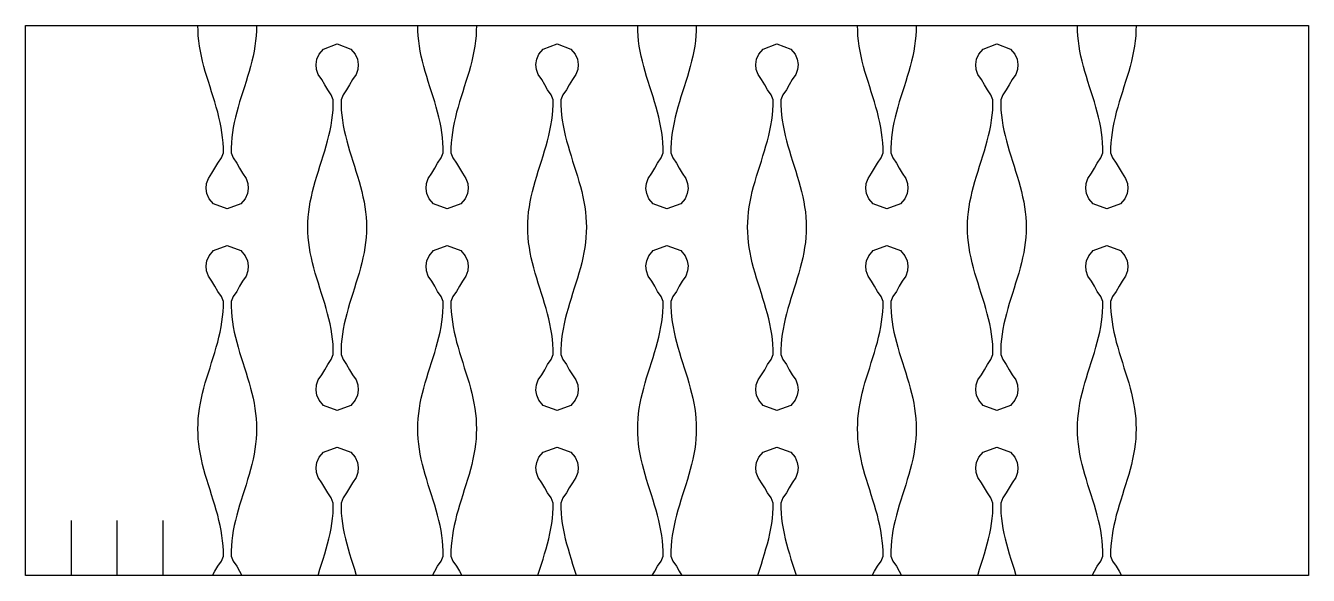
# Model space of a CAD drawing. Header units: millimetres. Extents: x 0 to 70, y 0 to 174.
# Drawn here: x 0 to 70, y 72 to 102 of the extents above; entities that cross this region are included whole.
import ezdxf

# ---------------------------------------------------------------- set-up
doc = ezdxf.new("R2010")
doc.units = ezdxf.units.MM
doc.layers.add('CUT', color=1, linetype='CONTINUOUS')

msp = doc.modelspace()

# ---------------------------------------------------------------- linework, layer by layer
at = {"layer": 'CUT'}
for p, q in [((2.5, 72), (2.5, 75)), ((5, 72), (5, 75)), ((7.5, 72), (7.5, 75))]:
    msp.add_line(p, q, dxfattribs=at)
for points in [[(0, 102), (70, 102), (70, 72), (0, 72), (0, 102)], [(12.6, 102), (12.6, 102), (12.5944, 101.7222), (12.5778, 101.4444), (12.5504, 101.1667), (12.5126, 100.8889), (12.465, 100.6111), (12.4085, 100.3333), (12.3439, 100.0556), (12.2722, 99.7778), (12.1947, 99.5), (12.1124, 99.2222), (12.0269, 98.9444), (11.9394, 98.6667), (11.8513, 98.3889), (11.764, 98.1111), (11.679, 97.8333), (11.5976, 97.5556), (11.5211, 97.2778), (11.4508, 97), (11.3877, 96.7222), (11.3329, 96.4444), (11.2872, 96.1667), (11.2514, 95.8889), (11.2261, 95.6111), (11.2116, 95.3333), (11.2113, 95.0556), (11.3207, 94.7778), (11.5161, 94.5), (11.6671, 94.2222), (11.8361, 93.9444), (12.0306, 93.6667), (12.1274, 93.3889), (12.1513, 93.1111), (12.107, 92.8333), (11.9856, 92.5556), (11.7502, 92.2778), (11, 92), (11, 92), (10.2498, 92.2778), (10.0144, 92.5556), (9.893, 92.8333), (9.8487, 93.1111), (9.8726, 93.3889), (9.9694, 93.6667), (10.1639, 93.9444), (10.3329, 94.2222), (10.4839, 94.5), (10.6793, 94.7778), (10.7887, 95.0556), (10.7884, 95.3333), (10.7739, 95.6111), (10.7486, 95.8889), (10.7128, 96.1667), (10.6671, 96.4444), (10.6123, 96.7222), (10.5492, 97), (10.4789, 97.2778), (10.4024, 97.5556), (10.321, 97.8333), (10.236, 98.1111), (10.1487, 98.3889), (10.0606, 98.6667), (9.9731, 98.9444), (9.8876, 99.2222), (9.8053, 99.5), (9.7278, 99.7778), (9.6561, 100.0556), (9.5915, 100.3333), (9.535, 100.6111), (9.4874, 100.8889), (9.4496, 101.1667), (9.4222, 101.4444), (9.4056, 101.7222), (9.4, 102), (9.4, 102)], [(24.6, 102), (24.6, 102), (24.5944, 101.7222), (24.5778, 101.4444), (24.5504, 101.1667), (24.5126, 100.8889), (24.465, 100.6111), (24.4085, 100.3333), (24.3439, 100.0556), (24.2722, 99.7778), (24.1947, 99.5), (24.1124, 99.2222), (24.0269, 98.9444), (23.9394, 98.6667), (23.8513, 98.3889), (23.764, 98.1111), (23.679, 97.8333), (23.5976, 97.5556), (23.5211, 97.2778), (23.4508, 97), (23.3877, 96.7222), (23.3329, 96.4444), (23.2872, 96.1667), (23.2514, 95.8889), (23.2261, 95.6111), (23.2116, 95.3333), (23.2113, 95.0556), (23.3207, 94.7778), (23.5161, 94.5), (23.6671, 94.2222), (23.8361, 93.9444), (24.0306, 93.6667), (24.1274, 93.3889), (24.1513, 93.1111), (24.107, 92.8333), (23.9856, 92.5556), (23.7502, 92.2778), (23, 92), (23, 92), (22.2498, 92.2778), (22.0144, 92.5556), (21.893, 92.8333), (21.8487, 93.1111), (21.8726, 93.3889), (21.9694, 93.6667), (22.1639, 93.9444), (22.3329, 94.2222), (22.4839, 94.5), (22.6793, 94.7778), (22.7887, 95.0556), (22.7884, 95.3333), (22.7739, 95.6111), (22.7486, 95.8889), (22.7128, 96.1667), (22.6671, 96.4444), (22.6123, 96.7222), (22.5492, 97), (22.4789, 97.2778), (22.4024, 97.5556), (22.321, 97.8333), (22.236, 98.1111), (22.1487, 98.3889), (22.0606, 98.6667), (21.9731, 98.9444), (21.8876, 99.2222), (21.8053, 99.5), (21.7278, 99.7778), (21.6561, 100.0556), (21.5915, 100.3333), (21.535, 100.6111), (21.4874, 100.8889), (21.4496, 101.1667), (21.4222, 101.4444), (21.4056, 101.7222), (21.4, 102), (21.4, 102)], [(36.6, 102), (36.6, 102), (36.5944, 101.7222), (36.5778, 101.4444), (36.5504, 101.1667), (36.5126, 100.8889), (36.465, 100.6111), (36.4085, 100.3333), (36.3439, 100.0556), (36.2722, 99.7778), (36.1947, 99.5), (36.1124, 99.2222), (36.0269, 98.9444), (35.9394, 98.6667), (35.8513, 98.3889), (35.764, 98.1111), (35.679, 97.8333), (35.5976, 97.5556), (35.5211, 97.2778), (35.4508, 97), (35.3877, 96.7222), (35.3329, 96.4444), (35.2872, 96.1667), (35.2514, 95.8889), (35.2261, 95.6111), (35.2116, 95.3333), (35.2113, 95.0556), (35.3207, 94.7778), (35.5161, 94.5), (35.6671, 94.2222), (35.8361, 93.9444), (36.0306, 93.6667), (36.1274, 93.3889), (36.1513, 93.1111), (36.107, 92.8333), (35.9856, 92.5556), (35.7502, 92.2778), (35, 92), (35, 92), (34.2498, 92.2778), (34.0144, 92.5556), (33.893, 92.8333), (33.8487, 93.1111), (33.8726, 93.3889), (33.9694, 93.6667), (34.1639, 93.9444), (34.3329, 94.2222), (34.4839, 94.5), (34.6793, 94.7778), (34.7887, 95.0556), (34.7884, 95.3333), (34.7739, 95.6111), (34.7486, 95.8889), (34.7128, 96.1667), (34.6671, 96.4444), (34.6123, 96.7222), (34.5492, 97), (34.4789, 97.2778), (34.4024, 97.5556), (34.321, 97.8333), (34.236, 98.1111), (34.1487, 98.3889), (34.0606, 98.6667), (33.9731, 98.9444), (33.8876, 99.2222), (33.8053, 99.5), (33.7278, 99.7778), (33.6561, 100.0556), (33.5915, 100.3333), (33.535, 100.6111), (33.4874, 100.8889), (33.4496, 101.1667), (33.4222, 101.4444), (33.4056, 101.7222), (33.4, 102), (33.4, 102)], [(48.6, 102), (48.6, 102), (48.5944, 101.7222), (48.5778, 101.4444), (48.5504, 101.1667), (48.5126, 100.8889), (48.465, 100.6111), (48.4085, 100.3333), (48.3439, 100.0556), (48.2722, 99.7778), (48.1947, 99.5), (48.1124, 99.2222), (48.0269, 98.9444), (47.9394, 98.6667), (47.8513, 98.3889), (47.764, 98.1111), (47.679, 97.8333), (47.5976, 97.5556), (47.5211, 97.2778), (47.4508, 97), (47.3877, 96.7222), (47.3329, 96.4444), (47.2872, 96.1667), (47.2514, 95.8889), (47.2261, 95.6111), (47.2116, 95.3333), (47.2113, 95.0556), (47.3207, 94.7778), (47.5161, 94.5), (47.6671, 94.2222), (47.8361, 93.9444), (48.0306, 93.6667), (48.1274, 93.3889), (48.1513, 93.1111), (48.107, 92.8333), (47.9856, 92.5556), (47.7502, 92.2778), (47, 92), (47, 92), (46.2498, 92.2778), (46.0144, 92.5556), (45.893, 92.8333), (45.8487, 93.1111), (45.8726, 93.3889), (45.9694, 93.6667), (46.1639, 93.9444), (46.3329, 94.2222), (46.4839, 94.5), (46.6793, 94.7778), (46.7887, 95.0556), (46.7884, 95.3333), (46.7739, 95.6111), (46.7486, 95.8889), (46.7128, 96.1667), (46.6671, 96.4444), (46.6123, 96.7222), (46.5492, 97), (46.4789, 97.2778), (46.4024, 97.5556), (46.321, 97.8333), (46.236, 98.1111), (46.1487, 98.3889), (46.0606, 98.6667), (45.9731, 98.9444), (45.8876, 99.2222), (45.8053, 99.5), (45.7278, 99.7778), (45.6561, 100.0556), (45.5915, 100.3333), (45.535, 100.6111), (45.4874, 100.8889), (45.4496, 101.1667), (45.4222, 101.4444), (45.4056, 101.7222), (45.4, 102), (45.4, 102)], [(60.6, 102), (60.6, 102), (60.5944, 101.7222), (60.5778, 101.4444), (60.5504, 101.1667), (60.5126, 100.8889), (60.465, 100.6111), (60.4085, 100.3333), (60.3439, 100.0556), (60.2722, 99.7778), (60.1947, 99.5), (60.1124, 99.2222), (60.0269, 98.9444), (59.9394, 98.6667), (59.8513, 98.3889), (59.764, 98.1111), (59.679, 97.8333), (59.5976, 97.5556), (59.5211, 97.2778), (59.4508, 97), (59.3877, 96.7222), (59.3329, 96.4444), (59.2872, 96.1667), (59.2514, 95.8889), (59.2261, 95.6111), (59.2116, 95.3333), (59.2113, 95.0556), (59.3207, 94.7778), (59.5161, 94.5), (59.6671, 94.2222), (59.8361, 93.9444), (60.0306, 93.6667), (60.1274, 93.3889), (60.1513, 93.1111), (60.107, 92.8333), (59.9856, 92.5556), (59.7502, 92.2778), (59, 92), (59, 92), (58.2498, 92.2778), (58.0144, 92.5556), (57.893, 92.8333), (57.8487, 93.1111), (57.8726, 93.3889), (57.9694, 93.6667), (58.1639, 93.9444), (58.3329, 94.2222), (58.4839, 94.5), (58.6793, 94.7778), (58.7887, 95.0556), (58.7884, 95.3333), (58.7739, 95.6111), (58.7486, 95.8889), (58.7128, 96.1667), (58.6671, 96.4444), (58.6123, 96.7222), (58.5492, 97), (58.4789, 97.2778), (58.4024, 97.5556), (58.321, 97.8333), (58.236, 98.1111), (58.1487, 98.3889), (58.0606, 98.6667), (57.9731, 98.9444), (57.8876, 99.2222), (57.8053, 99.5), (57.7278, 99.7778), (57.6561, 100.0556), (57.5915, 100.3333), (57.535, 100.6111), (57.4874, 100.8889), (57.4496, 101.1667), (57.4222, 101.4444), (57.4056, 101.7222), (57.4, 102), (57.4, 102)], [(17, 101), (17.7502, 100.7222), (17.9856, 100.4444), (18.107, 100.1667), (18.1513, 99.8889), (18.1274, 99.6111), (18.0306, 99.3333), (17.8361, 99.0556), (17.6671, 98.7778), (17.5161, 98.5), (17.3207, 98.2222), (17.2113, 97.9444), (17.2116, 97.6667), (17.2261, 97.3889), (17.2514, 97.1111), (17.2872, 96.8333), (17.3329, 96.5556), (17.3877, 96.2778), (17.4508, 96), (17.5211, 95.7222), (17.5976, 95.4444), (17.679, 95.1667), (17.764, 94.8889), (17.8513, 94.6111), (17.9394, 94.3333), (18.0269, 94.0556), (18.1124, 93.7778), (18.1947, 93.5), (18.2722, 93.2222), (18.3439, 92.9444), (18.4085, 92.6667), (18.465, 92.3889), (18.5126, 92.1111), (18.5504, 91.8333), (18.5778, 91.5556), (18.5944, 91.2778), (18.6, 91), (18.5944, 90.7222), (18.5778, 90.4444), (18.5504, 90.1667), (18.5126, 89.8889), (18.465, 89.6111), (18.4085, 89.3333), (18.3439, 89.0556), (18.2722, 88.7778), (18.1947, 88.5), (18.1124, 88.2222), (18.0269, 87.9444), (17.9394, 87.6667), (17.8513, 87.3889), (17.764, 87.1111), (17.679, 86.8333), (17.5976, 86.5556), (17.5211, 86.2778), (17.4508, 86), (17.3877, 85.7222), (17.3329, 85.4444), (17.2872, 85.1667), (17.2514, 84.8889), (17.2261, 84.6111), (17.2116, 84.3333), (17.2113, 84.0556), (17.3207, 83.7778), (17.5161, 83.5), (17.6671, 83.2222), (17.8361, 82.9444), (18.0306, 82.6667), (18.1274, 82.3889), (18.1513, 82.1111), (18.107, 81.8333), (17.9856, 81.5556), (17.7502, 81.2778), (17, 81), (17, 81), (16.2498, 81.2778), (16.0144, 81.5556), (15.893, 81.8333), (15.8487, 82.1111), (15.8726, 82.3889), (15.9694, 82.6667), (16.1639, 82.9444), (16.3329, 83.2222), (16.4839, 83.5), (16.6793, 83.7778), (16.7887, 84.0556), (16.7884, 84.3333), (16.7739, 84.6111), (16.7486, 84.8889), (16.7128, 85.1667), (16.6671, 85.4444), (16.6123, 85.7222), (16.5492, 86), (16.4789, 86.2778), (16.4024, 86.5556), (16.321, 86.8333), (16.236, 87.1111), (16.1487, 87.3889), (16.0606, 87.6667), (15.9731, 87.9444), (15.8876, 88.2222), (15.8053, 88.5), (15.7278, 88.7778), (15.6561, 89.0556), (15.5915, 89.3333), (15.535, 89.6111), (15.4874, 89.8889), (15.4496, 90.1667), (15.4222, 90.4444), (15.4056, 90.7222), (15.4, 91), (15.4056, 91.2778), (15.4222, 91.5556), (15.4496, 91.8333), (15.4874, 92.1111), (15.535, 92.3889), (15.5915, 92.6667), (15.6561, 92.9444), (15.7278, 93.2222), (15.8053, 93.5), (15.8876, 93.7778), (15.9731, 94.0556), (16.0606, 94.3333), (16.1487, 94.6111), (16.236, 94.8889), (16.321, 95.1667), (16.4024, 95.4444), (16.4789, 95.7222), (16.5492, 96), (16.6123, 96.2778), (16.6671, 96.5556), (16.7128, 96.8333), (16.7486, 97.1111), (16.7739, 97.3889), (16.7884, 97.6667), (16.7887, 97.9444), (16.6793, 98.2222), (16.4839, 98.5), (16.3329, 98.7778), (16.1639, 99.0556), (15.9694, 99.3333), (15.8726, 99.6111), (15.8487, 99.8889), (15.893, 100.1667), (16.0144, 100.4444), (16.2498, 100.7222), (17, 101), (17, 101)], [(29, 101), (29.7502, 100.7222), (29.9856, 100.4444), (30.107, 100.1667), (30.1513, 99.8889), (30.1274, 99.6111), (30.0306, 99.3333), (29.8361, 99.0556), (29.6671, 98.7778), (29.5161, 98.5), (29.3207, 98.2222), (29.2113, 97.9444), (29.2116, 97.6667), (29.2261, 97.3889), (29.2514, 97.1111), (29.2872, 96.8333), (29.3329, 96.5556), (29.3877, 96.2778), (29.4508, 96), (29.5211, 95.7222), (29.5976, 95.4444), (29.679, 95.1667), (29.764, 94.8889), (29.8513, 94.6111), (29.9394, 94.3333), (30.0269, 94.0556), (30.1124, 93.7778), (30.1947, 93.5), (30.2722, 93.2222), (30.3439, 92.9444), (30.4085, 92.6667), (30.465, 92.3889), (30.5126, 92.1111), (30.5504, 91.8333), (30.5778, 91.5556), (30.5944, 91.2778), (30.6, 91), (30.5944, 90.7222), (30.5778, 90.4444), (30.5504, 90.1667), (30.5126, 89.8889), (30.465, 89.6111), (30.4085, 89.3333), (30.3439, 89.0556), (30.2722, 88.7778), (30.1947, 88.5), (30.1124, 88.2222), (30.0269, 87.9444), (29.9394, 87.6667), (29.8513, 87.3889), (29.764, 87.1111), (29.679, 86.8333), (29.5976, 86.5556), (29.5211, 86.2778), (29.4508, 86), (29.3877, 85.7222), (29.3329, 85.4444), (29.2872, 85.1667), (29.2514, 84.8889), (29.2261, 84.6111), (29.2116, 84.3333), (29.2113, 84.0556), (29.3207, 83.7778), (29.5161, 83.5), (29.6671, 83.2222), (29.8361, 82.9444), (30.0306, 82.6667), (30.1274, 82.3889), (30.1513, 82.1111), (30.107, 81.8333), (29.9856, 81.5556), (29.7502, 81.2778), (29, 81), (29, 81), (28.2498, 81.2778), (28.0144, 81.5556), (27.893, 81.8333), (27.8487, 82.1111), (27.8726, 82.3889), (27.9694, 82.6667), (28.1639, 82.9444), (28.3329, 83.2222), (28.4839, 83.5), (28.6793, 83.7778), (28.7887, 84.0556), (28.7884, 84.3333), (28.7739, 84.6111), (28.7486, 84.8889), (28.7128, 85.1667), (28.6671, 85.4444), (28.6123, 85.7222), (28.5492, 86), (28.4789, 86.2778), (28.4024, 86.5556), (28.321, 86.8333), (28.236, 87.1111), (28.1487, 87.3889), (28.0606, 87.6667), (27.9731, 87.9444), (27.8876, 88.2222), (27.8053, 88.5), (27.7278, 88.7778), (27.6561, 89.0556), (27.5915, 89.3333), (27.535, 89.6111), (27.4874, 89.8889), (27.4496, 90.1667), (27.4222, 90.4444), (27.4056, 90.7222), (27.4, 91), (27.4056, 91.2778), (27.4222, 91.5556), (27.4496, 91.8333), (27.4874, 92.1111), (27.535, 92.3889), (27.5915, 92.6667), (27.6561, 92.9444), (27.7278, 93.2222), (27.8053, 93.5), (27.8876, 93.7778), (27.9731, 94.0556), (28.0606, 94.3333), (28.1487, 94.6111), (28.236, 94.8889), (28.321, 95.1667), (28.4024, 95.4444), (28.4789, 95.7222), (28.5492, 96), (28.6123, 96.2778), (28.6671, 96.5556), (28.7128, 96.8333), (28.7486, 97.1111), (28.7739, 97.3889), (28.7884, 97.6667), (28.7887, 97.9444), (28.6793, 98.2222), (28.4839, 98.5), (28.3329, 98.7778), (28.1639, 99.0556), (27.9694, 99.3333), (27.8726, 99.6111), (27.8487, 99.8889), (27.893, 100.1667), (28.0144, 100.4444), (28.2498, 100.7222), (29, 101), (29, 101)], [(41, 101), (41.7502, 100.7222), (41.9856, 100.4444), (42.107, 100.1667), (42.1513, 99.8889), (42.1274, 99.6111), (42.0306, 99.3333), (41.8361, 99.0556), (41.6671, 98.7778), (41.5161, 98.5), (41.3207, 98.2222), (41.2113, 97.9444), (41.2116, 97.6667), (41.2261, 97.3889), (41.2514, 97.1111), (41.2872, 96.8333), (41.3329, 96.5556), (41.3877, 96.2778), (41.4508, 96), (41.5211, 95.7222), (41.5976, 95.4444), (41.679, 95.1667), (41.764, 94.8889), (41.8513, 94.6111), (41.9394, 94.3333), (42.0269, 94.0556), (42.1124, 93.7778), (42.1947, 93.5), (42.2722, 93.2222), (42.3439, 92.9444), (42.4085, 92.6667), (42.465, 92.3889), (42.5126, 92.1111), (42.5504, 91.8333), (42.5778, 91.5556), (42.5944, 91.2778), (42.6, 91), (42.5944, 90.7222), (42.5778, 90.4444), (42.5504, 90.1667), (42.5126, 89.8889), (42.465, 89.6111), (42.4085, 89.3333), (42.3439, 89.0556), (42.2722, 88.7778), (42.1947, 88.5), (42.1124, 88.2222), (42.0269, 87.9444), (41.9394, 87.6667), (41.8513, 87.3889), (41.764, 87.1111), (41.679, 86.8333), (41.5976, 86.5556), (41.5211, 86.2778), (41.4508, 86), (41.3877, 85.7222), (41.3329, 85.4444), (41.2872, 85.1667), (41.2514, 84.8889), (41.2261, 84.6111), (41.2116, 84.3333), (41.2113, 84.0556), (41.3207, 83.7778), (41.5161, 83.5), (41.6671, 83.2222), (41.8361, 82.9444), (42.0306, 82.6667), (42.1274, 82.3889), (42.1513, 82.1111), (42.107, 81.8333), (41.9856, 81.5556), (41.7502, 81.2778), (41, 81), (41, 81), (40.2498, 81.2778), (40.0144, 81.5556), (39.893, 81.8333), (39.8487, 82.1111), (39.8726, 82.3889), (39.9694, 82.6667), (40.1639, 82.9444), (40.3329, 83.2222), (40.4839, 83.5), (40.6793, 83.7778), (40.7887, 84.0556), (40.7884, 84.3333), (40.7739, 84.6111), (40.7486, 84.8889), (40.7128, 85.1667), (40.6671, 85.4444), (40.6123, 85.7222), (40.5492, 86), (40.4789, 86.2778), (40.4024, 86.5556), (40.321, 86.8333), (40.236, 87.1111), (40.1487, 87.3889), (40.0606, 87.6667), (39.9731, 87.9444), (39.8876, 88.2222), (39.8053, 88.5), (39.7278, 88.7778), (39.6561, 89.0556), (39.5915, 89.3333), (39.535, 89.6111), (39.4874, 89.8889), (39.4496, 90.1667), (39.4222, 90.4444), (39.4056, 90.7222), (39.4, 91), (39.4056, 91.2778), (39.4222, 91.5556), (39.4496, 91.8333), (39.4874, 92.1111), (39.535, 92.3889), (39.5915, 92.6667), (39.6561, 92.9444), (39.7278, 93.2222), (39.8053, 93.5), (39.8876, 93.7778), (39.9731, 94.0556), (40.0606, 94.3333), (40.1487, 94.6111), (40.236, 94.8889), (40.321, 95.1667), (40.4024, 95.4444), (40.4789, 95.7222), (40.5492, 96), (40.6123, 96.2778), (40.6671, 96.5556), (40.7128, 96.8333), (40.7486, 97.1111), (40.7739, 97.3889), (40.7884, 97.6667), (40.7887, 97.9444), (40.6793, 98.2222), (40.4839, 98.5), (40.3329, 98.7778), (40.1639, 99.0556), (39.9694, 99.3333), (39.8726, 99.6111), (39.8487, 99.8889), (39.893, 100.1667), (40.0144, 100.4444), (40.2498, 100.7222), (41, 101), (41, 101)], [(53, 101), (53.7502, 100.7222), (53.9856, 100.4444), (54.107, 100.1667), (54.1513, 99.8889), (54.1274, 99.6111), (54.0306, 99.3333), (53.8361, 99.0556), (53.6671, 98.7778), (53.5161, 98.5), (53.3207, 98.2222), (53.2113, 97.9444), (53.2116, 97.6667), (53.2261, 97.3889), (53.2514, 97.1111), (53.2872, 96.8333), (53.3329, 96.5556), (53.3877, 96.2778), (53.4508, 96), (53.5211, 95.7222), (53.5976, 95.4444), (53.679, 95.1667), (53.764, 94.8889), (53.8513, 94.6111), (53.9394, 94.3333), (54.0269, 94.0556), (54.1124, 93.7778), (54.1947, 93.5), (54.2722, 93.2222), (54.3439, 92.9444), (54.4085, 92.6667), (54.465, 92.3889), (54.5126, 92.1111), (54.5504, 91.8333), (54.5778, 91.5556), (54.5944, 91.2778), (54.6, 91), (54.5944, 90.7222), (54.5778, 90.4444), (54.5504, 90.1667), (54.5126, 89.8889), (54.465, 89.6111), (54.4085, 89.3333), (54.3439, 89.0556), (54.2722, 88.7778), (54.1947, 88.5), (54.1124, 88.2222), (54.0269, 87.9444), (53.9394, 87.6667), (53.8513, 87.3889), (53.764, 87.1111), (53.679, 86.8333), (53.5976, 86.5556), (53.5211, 86.2778), (53.4508, 86), (53.3877, 85.7222), (53.3329, 85.4444), (53.2872, 85.1667), (53.2514, 84.8889), (53.2261, 84.6111), (53.2116, 84.3333), (53.2113, 84.0556), (53.3207, 83.7778), (53.5161, 83.5), (53.6671, 83.2222), (53.8361, 82.9444), (54.0306, 82.6667), (54.1274, 82.3889), (54.1513, 82.1111), (54.107, 81.8333), (53.9856, 81.5556), (53.7502, 81.2778), (53, 81), (53, 81), (52.2498, 81.2778), (52.0144, 81.5556), (51.893, 81.8333), (51.8487, 82.1111), (51.8726, 82.3889), (51.9694, 82.6667), (52.1639, 82.9444), (52.3329, 83.2222), (52.4839, 83.5), (52.6793, 83.7778), (52.7887, 84.0556), (52.7884, 84.3333), (52.7739, 84.6111), (52.7486, 84.8889), (52.7128, 85.1667), (52.6671, 85.4444), (52.6123, 85.7222), (52.5492, 86), (52.4789, 86.2778), (52.4024, 86.5556), (52.321, 86.8333), (52.236, 87.1111), (52.1487, 87.3889), (52.0606, 87.6667), (51.9731, 87.9444), (51.8876, 88.2222), (51.8053, 88.5), (51.7278, 88.7778), (51.6561, 89.0556), (51.5915, 89.3333), (51.535, 89.6111), (51.4874, 89.8889), (51.4496, 90.1667), (51.4222, 90.4444), (51.4056, 90.7222), (51.4, 91), (51.4056, 91.2778), (51.4222, 91.5556), (51.4496, 91.8333), (51.4874, 92.1111), (51.535, 92.3889), (51.5915, 92.6667), (51.6561, 92.9444), (51.7278, 93.2222), (51.8053, 93.5), (51.8876, 93.7778), (51.9731, 94.0556), (52.0606, 94.3333), (52.1487, 94.6111), (52.236, 94.8889), (52.321, 95.1667), (52.4024, 95.4444), (52.4789, 95.7222), (52.5492, 96), (52.6123, 96.2778), (52.6671, 96.5556), (52.7128, 96.8333), (52.7486, 97.1111), (52.7739, 97.3889), (52.7884, 97.6667), (52.7887, 97.9444), (52.6793, 98.2222), (52.4839, 98.5), (52.3329, 98.7778), (52.1639, 99.0556), (51.9694, 99.3333), (51.8726, 99.6111), (51.8487, 99.8889), (51.893, 100.1667), (52.0144, 100.4444), (52.2498, 100.7222), (53, 101), (53, 101)], [(10.1977, 72), (10.3329, 72.2222), (10.4839, 72.5), (10.6793, 72.7778), (10.7887, 73.0556), (10.7884, 73.3333), (10.7739, 73.6111), (10.7486, 73.8889), (10.7128, 74.1667), (10.6671, 74.4444), (10.6123, 74.7222), (10.5492, 75), (10.4789, 75.2778), (10.4024, 75.5556), (10.321, 75.8333), (10.236, 76.1111), (10.1487, 76.3889), (10.0606, 76.6667), (9.9731, 76.9444), (9.8876, 77.2222), (9.8053, 77.5), (9.7278, 77.7778), (9.6561, 78.0556), (9.5915, 78.3333), (9.535, 78.6111), (9.4874, 78.8889), (9.4496, 79.1667), (9.4222, 79.4444), (9.4056, 79.7222), (9.4, 80), (9.4056, 80.2778), (9.4222, 80.5556), (9.4496, 80.8333), (9.4874, 81.1111), (9.535, 81.3889), (9.5915, 81.6667), (9.6561, 81.9444), (9.7278, 82.2222), (9.8053, 82.5), (9.8876, 82.7778), (9.9731, 83.0556), (10.0606, 83.3333), (10.1487, 83.6111), (10.236, 83.8889), (10.321, 84.1667), (10.4024, 84.4444), (10.4789, 84.7222), (10.5492, 85), (10.6123, 85.2778), (10.6671, 85.5556), (10.7128, 85.8333), (10.7486, 86.1111), (10.7739, 86.3889), (10.7884, 86.6667), (10.7887, 86.9444), (10.6793, 87.2222), (10.4839, 87.5), (10.3329, 87.7778), (10.1639, 88.0556), (9.9694, 88.3333), (9.8726, 88.6111), (9.8487, 88.8889), (9.893, 89.1667), (10.0144, 89.4444), (10.2498, 89.7222), (11, 90), (11, 90)], [(11, 90), (11.7502, 89.7222), (11.9856, 89.4444), (12.107, 89.1667), (12.1513, 88.8889), (12.1274, 88.6111), (12.0306, 88.3333), (11.8361, 88.0556), (11.6671, 87.7778), (11.5161, 87.5), (11.3207, 87.2222), (11.2113, 86.9444), (11.2116, 86.6667), (11.2261, 86.3889), (11.2514, 86.1111), (11.2872, 85.8333), (11.3329, 85.5556), (11.3877, 85.2778), (11.4508, 85), (11.5211, 84.7222), (11.5976, 84.4444), (11.679, 84.1667), (11.764, 83.8889), (11.8513, 83.6111), (11.9394, 83.3333), (12.0269, 83.0556), (12.1124, 82.7778), (12.1947, 82.5), (12.2722, 82.2222), (12.3439, 81.9444), (12.4085, 81.6667), (12.465, 81.3889), (12.5126, 81.1111), (12.5504, 80.8333), (12.5778, 80.5556), (12.5944, 80.2778), (12.6, 80), (12.5944, 79.7222), (12.5778, 79.4444), (12.5504, 79.1667), (12.5126, 78.8889), (12.465, 78.6111), (12.4085, 78.3333), (12.3439, 78.0556), (12.2722, 77.7778), (12.1947, 77.5), (12.1124, 77.2222), (12.0269, 76.9444), (11.9394, 76.6667), (11.8513, 76.3889), (11.764, 76.1111), (11.679, 75.8333), (11.5976, 75.5556), (11.5211, 75.2778), (11.4508, 75), (11.3877, 74.7222), (11.3329, 74.4444), (11.2872, 74.1667), (11.2514, 73.8889), (11.2261, 73.6111), (11.2116, 73.3333), (11.2113, 73.0556), (11.3207, 72.7778), (11.5161, 72.5), (11.6671, 72.2222), (11.8023, 72)], [(22.1977, 72), (22.3329, 72.2222), (22.4839, 72.5), (22.6793, 72.7778), (22.7887, 73.0556), (22.7884, 73.3333), (22.7739, 73.6111), (22.7486, 73.8889), (22.7128, 74.1667), (22.6671, 74.4444), (22.6123, 74.7222), (22.5492, 75), (22.4789, 75.2778), (22.4024, 75.5556), (22.321, 75.8333), (22.236, 76.1111), (22.1487, 76.3889), (22.0606, 76.6667), (21.9731, 76.9444), (21.8876, 77.2222), (21.8053, 77.5), (21.7278, 77.7778), (21.6561, 78.0556), (21.5915, 78.3333), (21.535, 78.6111), (21.4874, 78.8889), (21.4496, 79.1667), (21.4222, 79.4444), (21.4056, 79.7222), (21.4, 80), (21.4056, 80.2778), (21.4222, 80.5556), (21.4496, 80.8333), (21.4874, 81.1111), (21.535, 81.3889), (21.5915, 81.6667), (21.6561, 81.9444), (21.7278, 82.2222), (21.8053, 82.5), (21.8876, 82.7778), (21.9731, 83.0556), (22.0606, 83.3333), (22.1487, 83.6111), (22.236, 83.8889), (22.321, 84.1667), (22.4024, 84.4444), (22.4789, 84.7222), (22.5492, 85), (22.6123, 85.2778), (22.6671, 85.5556), (22.7128, 85.8333), (22.7486, 86.1111), (22.7739, 86.3889), (22.7884, 86.6667), (22.7887, 86.9444), (22.6793, 87.2222), (22.4839, 87.5), (22.3329, 87.7778), (22.1639, 88.0556), (21.9694, 88.3333), (21.8726, 88.6111), (21.8487, 88.8889), (21.893, 89.1667), (22.0144, 89.4444), (22.2498, 89.7222), (23, 90), (23, 90)], [(23, 90), (23.7502, 89.7222), (23.9856, 89.4444), (24.107, 89.1667), (24.1513, 88.8889), (24.1274, 88.6111), (24.0306, 88.3333), (23.8361, 88.0556), (23.6671, 87.7778), (23.5161, 87.5), (23.3207, 87.2222), (23.2113, 86.9444), (23.2116, 86.6667), (23.2261, 86.3889), (23.2514, 86.1111), (23.2872, 85.8333), (23.3329, 85.5556), (23.3877, 85.2778), (23.4508, 85), (23.5211, 84.7222), (23.5976, 84.4444), (23.679, 84.1667), (23.764, 83.8889), (23.8513, 83.6111), (23.9394, 83.3333), (24.0269, 83.0556), (24.1124, 82.7778), (24.1947, 82.5), (24.2722, 82.2222), (24.3439, 81.9444), (24.4085, 81.6667), (24.465, 81.3889), (24.5126, 81.1111), (24.5504, 80.8333), (24.5778, 80.5556), (24.5944, 80.2778), (24.6, 80), (24.5944, 79.7222), (24.5778, 79.4444), (24.5504, 79.1667), (24.5126, 78.8889), (24.465, 78.6111), (24.4085, 78.3333), (24.3439, 78.0556), (24.2722, 77.7778), (24.1947, 77.5), (24.1124, 77.2222), (24.0269, 76.9444), (23.9394, 76.6667), (23.8513, 76.3889), (23.764, 76.1111), (23.679, 75.8333), (23.5976, 75.5556), (23.5211, 75.2778), (23.4508, 75), (23.3877, 74.7222), (23.3329, 74.4444), (23.2872, 74.1667), (23.2514, 73.8889), (23.2261, 73.6111), (23.2116, 73.3333), (23.2113, 73.0556), (23.3207, 72.7778), (23.5161, 72.5), (23.6671, 72.2222), (23.8023, 72)], [(34.1977, 72), (34.3329, 72.2222), (34.4839, 72.5), (34.6793, 72.7778), (34.7887, 73.0556), (34.7884, 73.3333), (34.7739, 73.6111), (34.7486, 73.8889), (34.7128, 74.1667), (34.6671, 74.4444), (34.6123, 74.7222), (34.5492, 75), (34.4789, 75.2778), (34.4024, 75.5556), (34.321, 75.8333), (34.236, 76.1111), (34.1487, 76.3889), (34.0606, 76.6667), (33.9731, 76.9444), (33.8876, 77.2222), (33.8053, 77.5), (33.7278, 77.7778), (33.6561, 78.0556), (33.5915, 78.3333), (33.535, 78.6111), (33.4874, 78.8889), (33.4496, 79.1667), (33.4222, 79.4444), (33.4056, 79.7222), (33.4, 80), (33.4056, 80.2778), (33.4222, 80.5556), (33.4496, 80.8333), (33.4874, 81.1111), (33.535, 81.3889), (33.5915, 81.6667), (33.6561, 81.9444), (33.7278, 82.2222), (33.8053, 82.5), (33.8876, 82.7778), (33.9731, 83.0556), (34.0606, 83.3333), (34.1487, 83.6111), (34.236, 83.8889), (34.321, 84.1667), (34.4024, 84.4444), (34.4789, 84.7222), (34.5492, 85), (34.6123, 85.2778), (34.6671, 85.5556), (34.7128, 85.8333), (34.7486, 86.1111), (34.7739, 86.3889), (34.7884, 86.6667), (34.7887, 86.9444), (34.6793, 87.2222), (34.4839, 87.5), (34.3329, 87.7778), (34.1639, 88.0556), (33.9694, 88.3333), (33.8726, 88.6111), (33.8487, 88.8889), (33.893, 89.1667), (34.0144, 89.4444), (34.2498, 89.7222), (35, 90), (35, 90)], [(35, 90), (35.7502, 89.7222), (35.9856, 89.4444), (36.107, 89.1667), (36.1513, 88.8889), (36.1274, 88.6111), (36.0306, 88.3333), (35.8361, 88.0556), (35.6671, 87.7778), (35.5161, 87.5), (35.3207, 87.2222), (35.2113, 86.9444), (35.2116, 86.6667), (35.2261, 86.3889), (35.2514, 86.1111), (35.2872, 85.8333), (35.3329, 85.5556), (35.3877, 85.2778), (35.4508, 85), (35.5211, 84.7222), (35.5976, 84.4444), (35.679, 84.1667), (35.764, 83.8889), (35.8513, 83.6111), (35.9394, 83.3333), (36.0269, 83.0556), (36.1124, 82.7778), (36.1947, 82.5), (36.2722, 82.2222), (36.3439, 81.9444), (36.4085, 81.6667), (36.465, 81.3889), (36.5126, 81.1111), (36.5504, 80.8333), (36.5778, 80.5556), (36.5944, 80.2778), (36.6, 80), (36.5944, 79.7222), (36.5778, 79.4444), (36.5504, 79.1667), (36.5126, 78.8889), (36.465, 78.6111), (36.4085, 78.3333), (36.3439, 78.0556), (36.2722, 77.7778), (36.1947, 77.5), (36.1124, 77.2222), (36.0269, 76.9444), (35.9394, 76.6667), (35.8513, 76.3889), (35.764, 76.1111), (35.679, 75.8333), (35.5976, 75.5556), (35.5211, 75.2778), (35.4508, 75), (35.3877, 74.7222), (35.3329, 74.4444), (35.2872, 74.1667), (35.2514, 73.8889), (35.2261, 73.6111), (35.2116, 73.3333), (35.2113, 73.0556), (35.3207, 72.7778), (35.5161, 72.5), (35.6671, 72.2222), (35.8023, 72)], [(46.1977, 72), (46.3329, 72.2222), (46.4839, 72.5), (46.6793, 72.7778), (46.7887, 73.0556), (46.7884, 73.3333), (46.7739, 73.6111), (46.7486, 73.8889), (46.7128, 74.1667), (46.6671, 74.4444), (46.6123, 74.7222), (46.5492, 75), (46.4789, 75.2778), (46.4024, 75.5556), (46.321, 75.8333), (46.236, 76.1111), (46.1487, 76.3889), (46.0606, 76.6667), (45.9731, 76.9444), (45.8876, 77.2222), (45.8053, 77.5), (45.7278, 77.7778), (45.6561, 78.0556), (45.5915, 78.3333), (45.535, 78.6111), (45.4874, 78.8889), (45.4496, 79.1667), (45.4222, 79.4444), (45.4056, 79.7222), (45.4, 80), (45.4056, 80.2778), (45.4222, 80.5556), (45.4496, 80.8333), (45.4874, 81.1111), (45.535, 81.3889), (45.5915, 81.6667), (45.6561, 81.9444), (45.7278, 82.2222), (45.8053, 82.5), (45.8876, 82.7778), (45.9731, 83.0556), (46.0606, 83.3333), (46.1487, 83.6111), (46.236, 83.8889), (46.321, 84.1667), (46.4024, 84.4444), (46.4789, 84.7222), (46.5492, 85), (46.6123, 85.2778), (46.6671, 85.5556), (46.7128, 85.8333), (46.7486, 86.1111), (46.7739, 86.3889), (46.7884, 86.6667), (46.7887, 86.9444), (46.6793, 87.2222), (46.4839, 87.5), (46.3329, 87.7778), (46.1639, 88.0556), (45.9694, 88.3333), (45.8726, 88.6111), (45.8487, 88.8889), (45.893, 89.1667), (46.0144, 89.4444), (46.2498, 89.7222), (47, 90), (47, 90)], [(47, 90), (47.7502, 89.7222), (47.9856, 89.4444), (48.107, 89.1667), (48.1513, 88.8889), (48.1274, 88.6111), (48.0306, 88.3333), (47.8361, 88.0556), (47.6671, 87.7778), (47.5161, 87.5), (47.3207, 87.2222), (47.2113, 86.9444), (47.2116, 86.6667), (47.2261, 86.3889), (47.2514, 86.1111), (47.2872, 85.8333), (47.3329, 85.5556), (47.3877, 85.2778), (47.4508, 85), (47.5211, 84.7222), (47.5976, 84.4444), (47.679, 84.1667), (47.764, 83.8889), (47.8513, 83.6111), (47.9394, 83.3333), (48.0269, 83.0556), (48.1124, 82.7778), (48.1947, 82.5), (48.2722, 82.2222), (48.3439, 81.9444), (48.4085, 81.6667), (48.465, 81.3889), (48.5126, 81.1111), (48.5504, 80.8333), (48.5778, 80.5556), (48.5944, 80.2778), (48.6, 80), (48.5944, 79.7222), (48.5778, 79.4444), (48.5504, 79.1667), (48.5126, 78.8889), (48.465, 78.6111), (48.4085, 78.3333), (48.3439, 78.0556), (48.2722, 77.7778), (48.1947, 77.5), (48.1124, 77.2222), (48.0269, 76.9444), (47.9394, 76.6667), (47.8513, 76.3889), (47.764, 76.1111), (47.679, 75.8333), (47.5976, 75.5556), (47.5211, 75.2778), (47.4508, 75), (47.3877, 74.7222), (47.3329, 74.4444), (47.2872, 74.1667), (47.2514, 73.8889), (47.2261, 73.6111), (47.2116, 73.3333), (47.2113, 73.0556), (47.3207, 72.7778), (47.5161, 72.5), (47.6671, 72.2222), (47.8023, 72)], [(58.1977, 72), (58.3329, 72.2222), (58.4839, 72.5), (58.6793, 72.7778), (58.7887, 73.0556), (58.7884, 73.3333), (58.7739, 73.6111), (58.7486, 73.8889), (58.7128, 74.1667), (58.6671, 74.4444), (58.6123, 74.7222), (58.5492, 75), (58.4789, 75.2778), (58.4024, 75.5556), (58.321, 75.8333), (58.236, 76.1111), (58.1487, 76.3889), (58.0606, 76.6667), (57.9731, 76.9444), (57.8876, 77.2222), (57.8053, 77.5), (57.7278, 77.7778), (57.6561, 78.0556), (57.5915, 78.3333), (57.535, 78.6111), (57.4874, 78.8889), (57.4496, 79.1667), (57.4222, 79.4444), (57.4056, 79.7222), (57.4, 80), (57.4056, 80.2778), (57.4222, 80.5556), (57.4496, 80.8333), (57.4874, 81.1111), (57.535, 81.3889), (57.5915, 81.6667), (57.6561, 81.9444), (57.7278, 82.2222), (57.8053, 82.5), (57.8876, 82.7778), (57.9731, 83.0556), (58.0606, 83.3333), (58.1487, 83.6111), (58.236, 83.8889), (58.321, 84.1667), (58.4024, 84.4444), (58.4789, 84.7222), (58.5492, 85), (58.6123, 85.2778), (58.6671, 85.5556), (58.7128, 85.8333), (58.7486, 86.1111), (58.7739, 86.3889), (58.7884, 86.6667), (58.7887, 86.9444), (58.6793, 87.2222), (58.4839, 87.5), (58.3329, 87.7778), (58.1639, 88.0556), (57.9694, 88.3333), (57.8726, 88.6111), (57.8487, 88.8889), (57.893, 89.1667), (58.0144, 89.4444), (58.2498, 89.7222), (59, 90), (59, 90)], [(59, 90), (59.7502, 89.7222), (59.9856, 89.4444), (60.107, 89.1667), (60.1513, 88.8889), (60.1274, 88.6111), (60.0306, 88.3333), (59.8361, 88.0556), (59.6671, 87.7778), (59.5161, 87.5), (59.3207, 87.2222), (59.2113, 86.9444), (59.2116, 86.6667), (59.2261, 86.3889), (59.2514, 86.1111), (59.2872, 85.8333), (59.3329, 85.5556), (59.3877, 85.2778), (59.4508, 85), (59.5211, 84.7222), (59.5976, 84.4444), (59.679, 84.1667), (59.764, 83.8889), (59.8513, 83.6111), (59.9394, 83.3333), (60.0269, 83.0556), (60.1124, 82.7778), (60.1947, 82.5), (60.2722, 82.2222), (60.3439, 81.9444), (60.4085, 81.6667), (60.465, 81.3889), (60.5126, 81.1111), (60.5504, 80.8333), (60.5778, 80.5556), (60.5944, 80.2778), (60.6, 80), (60.5944, 79.7222), (60.5778, 79.4444), (60.5504, 79.1667), (60.5126, 78.8889), (60.465, 78.6111), (60.4085, 78.3333), (60.3439, 78.0556), (60.2722, 77.7778), (60.1947, 77.5), (60.1124, 77.2222), (60.0269, 76.9444), (59.9394, 76.6667), (59.8513, 76.3889), (59.764, 76.1111), (59.679, 75.8333), (59.5976, 75.5556), (59.5211, 75.2778), (59.4508, 75), (59.3877, 74.7222), (59.3329, 74.4444), (59.2872, 74.1667), (59.2514, 73.8889), (59.2261, 73.6111), (59.2116, 73.3333), (59.2113, 73.0556), (59.3207, 72.7778), (59.5161, 72.5), (59.6671, 72.2222), (59.8023, 72)], [(15.956, 72), (15.9731, 72.0556), (16.0606, 72.3333), (16.1487, 72.6111), (16.236, 72.8889), (16.321, 73.1667), (16.4024, 73.4444), (16.4789, 73.7222), (16.5492, 74), (16.6123, 74.2778), (16.6671, 74.5556), (16.7128, 74.8333), (16.7486, 75.1111), (16.7739, 75.3889), (16.7884, 75.6667), (16.7887, 75.9444), (16.6793, 76.2222), (16.4839, 76.5), (16.3329, 76.7778), (16.1639, 77.0556), (15.9694, 77.3333), (15.8726, 77.6111), (15.8487, 77.8889), (15.893, 78.1667), (16.0144, 78.4444), (16.2498, 78.7222), (17, 79), (17, 79)], [(17, 79), (17.7502, 78.7222), (17.9856, 78.4444), (18.107, 78.1667), (18.1513, 77.8889), (18.1274, 77.6111), (18.0306, 77.3333), (17.8361, 77.0556), (17.6671, 76.7778), (17.5161, 76.5), (17.3207, 76.2222), (17.2113, 75.9444), (17.2116, 75.6667), (17.2261, 75.3889), (17.2514, 75.1111), (17.2872, 74.8333), (17.3329, 74.5556), (17.3877, 74.2778), (17.4508, 74), (17.5211, 73.7222), (17.5976, 73.4444), (17.679, 73.1667), (17.764, 72.8889), (17.8513, 72.6111), (17.9394, 72.3333), (18.0269, 72.0556), (18.044, 72)], [(27.956, 72), (27.9731, 72.0556), (28.0606, 72.3333), (28.1487, 72.6111), (28.236, 72.8889), (28.321, 73.1667), (28.4024, 73.4444), (28.4789, 73.7222), (28.5492, 74), (28.6123, 74.2778), (28.6671, 74.5556), (28.7128, 74.8333), (28.7486, 75.1111), (28.7739, 75.3889), (28.7884, 75.6667), (28.7887, 75.9444), (28.6793, 76.2222), (28.4839, 76.5), (28.3329, 76.7778), (28.1639, 77.0556), (27.9694, 77.3333), (27.8726, 77.6111), (27.8487, 77.8889), (27.893, 78.1667), (28.0144, 78.4444), (28.2498, 78.7222), (29, 79), (29, 79)], [(29, 79), (29.7502, 78.7222), (29.9856, 78.4444), (30.107, 78.1667), (30.1513, 77.8889), (30.1274, 77.6111), (30.0306, 77.3333), (29.8361, 77.0556), (29.6671, 76.7778), (29.5161, 76.5), (29.3207, 76.2222), (29.2113, 75.9444), (29.2116, 75.6667), (29.2261, 75.3889), (29.2514, 75.1111), (29.2872, 74.8333), (29.3329, 74.5556), (29.3877, 74.2778), (29.4508, 74), (29.5211, 73.7222), (29.5976, 73.4444), (29.679, 73.1667), (29.764, 72.8889), (29.8513, 72.6111), (29.9394, 72.3333), (30.0269, 72.0556), (30.044, 72)], [(39.956, 72), (39.9731, 72.0556), (40.0606, 72.3333), (40.1487, 72.6111), (40.236, 72.8889), (40.321, 73.1667), (40.4024, 73.4444), (40.4789, 73.7222), (40.5492, 74), (40.6123, 74.2778), (40.6671, 74.5556), (40.7128, 74.8333), (40.7486, 75.1111), (40.7739, 75.3889), (40.7884, 75.6667), (40.7887, 75.9444), (40.6793, 76.2222), (40.4839, 76.5), (40.3329, 76.7778), (40.1639, 77.0556), (39.9694, 77.3333), (39.8726, 77.6111), (39.8487, 77.8889), (39.893, 78.1667), (40.0144, 78.4444), (40.2498, 78.7222), (41, 79), (41, 79)], [(41, 79), (41.7502, 78.7222), (41.9856, 78.4444), (42.107, 78.1667), (42.1513, 77.8889), (42.1274, 77.6111), (42.0306, 77.3333), (41.8361, 77.0556), (41.6671, 76.7778), (41.5161, 76.5), (41.3207, 76.2222), (41.2113, 75.9444), (41.2116, 75.6667), (41.2261, 75.3889), (41.2514, 75.1111), (41.2872, 74.8333), (41.3329, 74.5556), (41.3877, 74.2778), (41.4508, 74), (41.5211, 73.7222), (41.5976, 73.4444), (41.679, 73.1667), (41.764, 72.8889), (41.8513, 72.6111), (41.9394, 72.3333), (42.0269, 72.0556), (42.044, 72)], [(51.956, 72), (51.9731, 72.0556), (52.0606, 72.3333), (52.1487, 72.6111), (52.236, 72.8889), (52.321, 73.1667), (52.4024, 73.4444), (52.4789, 73.7222), (52.5492, 74), (52.6123, 74.2778), (52.6671, 74.5556), (52.7128, 74.8333), (52.7486, 75.1111), (52.7739, 75.3889), (52.7884, 75.6667), (52.7887, 75.9444), (52.6793, 76.2222), (52.4839, 76.5), (52.3329, 76.7778), (52.1639, 77.0556), (51.9694, 77.3333), (51.8726, 77.6111), (51.8487, 77.8889), (51.893, 78.1667), (52.0144, 78.4444), (52.2498, 78.7222), (53, 79), (53, 79)], [(53, 79), (53.7502, 78.7222), (53.9856, 78.4444), (54.107, 78.1667), (54.1513, 77.8889), (54.1274, 77.6111), (54.0306, 77.3333), (53.8361, 77.0556), (53.6671, 76.7778), (53.5161, 76.5), (53.3207, 76.2222), (53.2113, 75.9444), (53.2116, 75.6667), (53.2261, 75.3889), (53.2514, 75.1111), (53.2872, 74.8333), (53.3329, 74.5556), (53.3877, 74.2778), (53.4508, 74), (53.5211, 73.7222), (53.5976, 73.4444), (53.679, 73.1667), (53.764, 72.8889), (53.8513, 72.6111), (53.9394, 72.3333), (54.0269, 72.0556), (54.044, 72)]]:
    msp.add_lwpolyline(points, dxfattribs=at)

doc.saveas('drawing.dxf')
